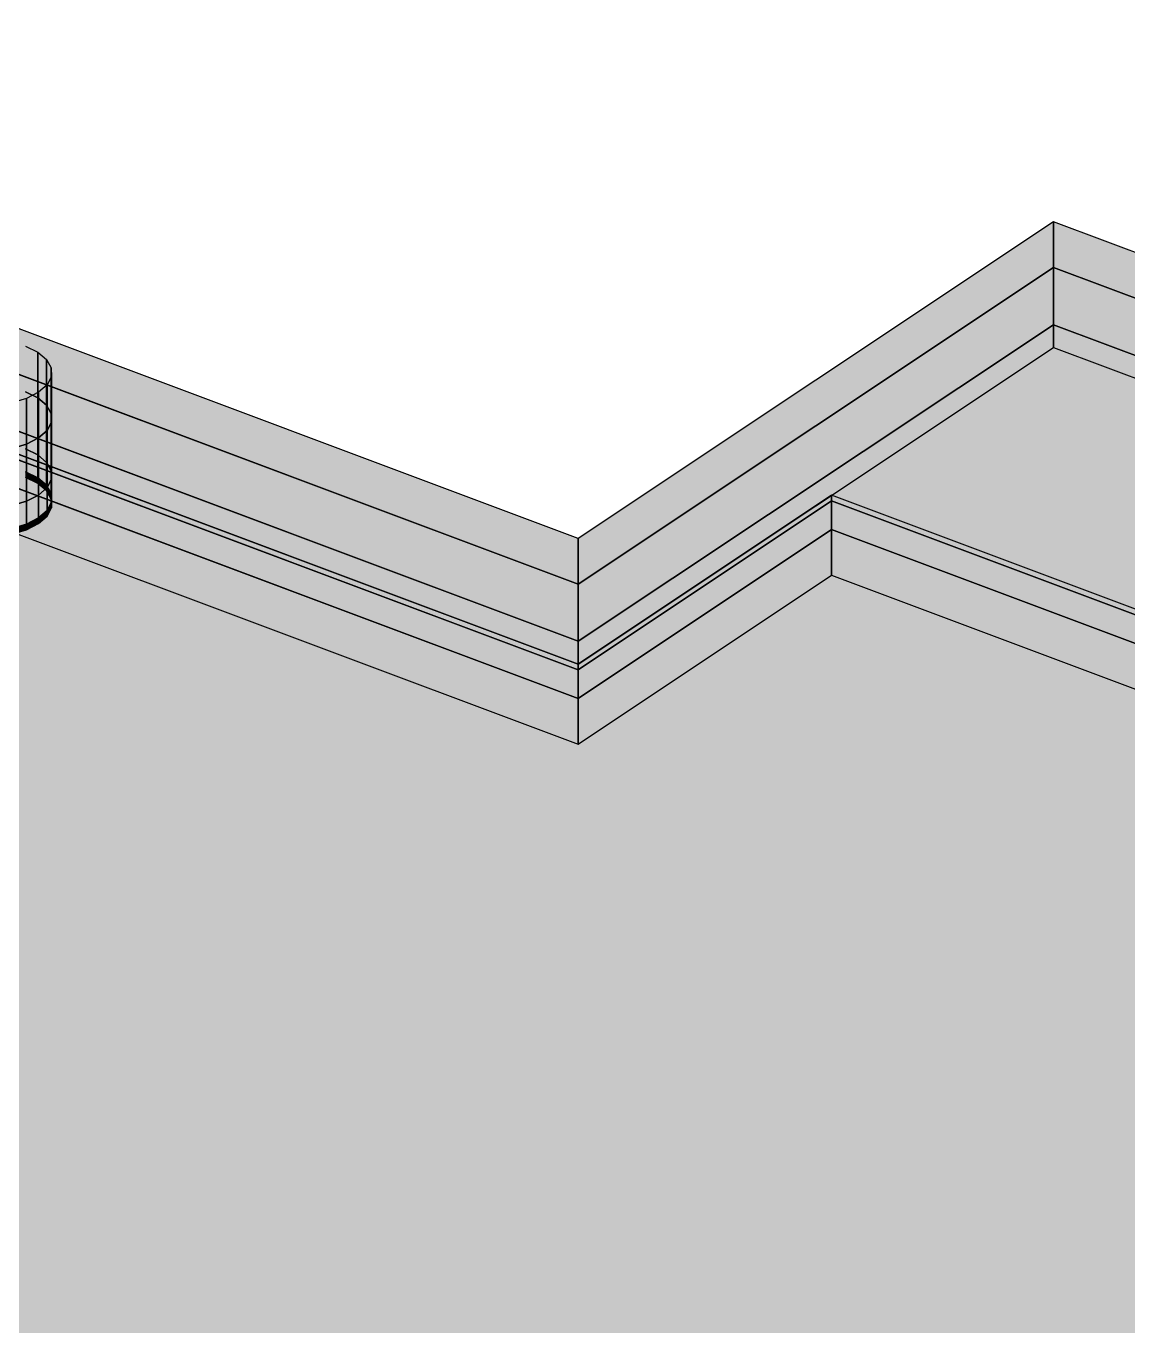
# Model space of a CAD drawing. Header units: millimetres. Extents: x 50 to 612415, y 2 to 4150.
# Drawn here: x 471312.2 to 471398.2, y 2782.2 to 2883.8 of the extents above; entities that cross this region are included whole.
import ezdxf

# ---------------------------------------------------------------- set-up
doc = ezdxf.new("R2010")
doc.units = ezdxf.units.MM
doc.layers.add('HATCH', color=8, linetype='Continuous', lineweight=9)
doc.layers.add('OUTLINE', color=7, linetype='Continuous', lineweight=25)

msp = doc.modelspace()

# ---------------------------------------------------------------- hatches: boundary and pattern name
at = {"layer": 'HATCH', "true_color": 0xc0a47f}
for points in [[(471107.876, 2932.965), (471355.282, 2840.187), (471355.282, 2843.758), (471107.876, 2936.536)], [(471107.876, 2928.501), (471355.282, 2835.724), (471355.282, 2840.187), (471107.876, 2932.965)], [(471107.876, 2926.715), (471355.282, 2833.938), (471355.282, 2835.724), (471107.876, 2928.501)], [(471107.876, 2926.269), (471355.282, 2833.492), (471355.282, 2833.938), (471107.876, 2926.715)], [(471107.876, 2924.037), (471355.282, 2831.26), (471355.282, 2833.492), (471107.876, 2926.269)], [(471107.876, 2920.466), (471355.282, 2827.689), (471355.282, 2831.26), (471107.876, 2924.037)], [(471392.393, 2864.928), (471516.096, 2818.539), (471516.096, 2822.11), (471392.393, 2868.499)], [(471392.393, 2860.464), (471516.096, 2814.076), (471516.096, 2818.539), (471392.393, 2864.928)], [(471392.393, 2858.679), (471516.096, 2812.29), (471516.096, 2814.076), (471392.393, 2860.464)], [(471375.075, 2846.687), (471507.025, 2797.205), (471507.025, 2797.652), (471375.075, 2847.133)], [(471375.075, 2844.455), (471507.025, 2794.974), (471507.025, 2797.205), (471375.075, 2846.687)], [(471375.075, 2840.884), (471507.025, 2791.403), (471507.025, 2794.974), (471375.075, 2844.455)]]:
    msp.add_hatch(color=33, dxfattribs=at).paths.add_polyline_path(points)
at = {"layer": 'HATCH', "true_color": 0xccae87}
for points in [[(471355.282, 2843.758), (471107.876, 2936.536), (471312.11, 2858.788)], [(471355.282, 2840.187), (471107.876, 2932.965), (471312.11, 2855.217)], [(471312.11, 2855.217), (471107.876, 2932.965), (471355.282, 2840.187)], [(471355.282, 2835.724), (471107.876, 2928.501), (471312.11, 2850.754)], [(471312.11, 2850.754), (471107.876, 2928.501), (471355.282, 2835.724)], [(471355.282, 2833.938), (471107.876, 2926.715), (471148.822, 2910.201)], [(471312.11, 2848.968), (471107.876, 2926.715), (471355.282, 2833.938)], [(471148.822, 2909.755), (471107.876, 2926.269), (471355.282, 2833.492)], [(471355.282, 2833.492), (471107.876, 2926.269), (471128.235, 2790.766)], [(471355.282, 2831.26), (471107.876, 2924.037), (471128.235, 2788.534)], [(471128.235, 2788.534), (471107.876, 2924.037), (471355.282, 2831.26)], [(471128.235, 2784.963), (471107.876, 2920.466), (471355.282, 2827.689)], [(471305.925, 2854.665), (471142.636, 2915.898), (471366.041, 2663.229)], [(471366.041, 2659.658), (471142.636, 2912.327), (471305.925, 2851.094)], [(471355.282, 2833.938), (471148.822, 2910.201), (471149.783, 2909.731)], [(471149.783, 2909.284), (471148.822, 2909.755), (471355.282, 2833.492)], [(471355.282, 2833.938), (471149.783, 2909.731), (471150.469, 2909.152)], [(471150.469, 2908.705), (471149.783, 2909.284), (471355.282, 2833.492)], [(471355.282, 2833.938), (471150.469, 2909.152), (471312.11, 2848.968)], [(471312.11, 2848.522), (471150.469, 2908.705), (471355.282, 2833.492)], [(471516.096, 2822.11), (471392.393, 2868.499), (471355.282, 2843.758)], [(471516.096, 2818.539), (471392.393, 2864.928), (471355.282, 2840.187)], [(471355.282, 2840.187), (471392.393, 2864.928), (471516.096, 2818.539)], [(471516.096, 2814.076), (471392.393, 2860.464), (471355.282, 2835.724)], [(471355.282, 2835.724), (471392.393, 2860.464), (471516.096, 2814.076)], [(471355.282, 2843.758), (471312.11, 2858.788), (471313.072, 2858.318)], [(471355.282, 2833.938), (471392.393, 2858.679), (471516.096, 2812.29)], [(471355.282, 2843.758), (471313.072, 2858.318), (471313.757, 2857.739)], [(471355.282, 2843.758), (471313.757, 2857.739), (471314.12, 2857.091)], [(471355.282, 2843.758), (471314.12, 2857.091), (471314.134, 2856.418)], [(471355.282, 2843.758), (471313.8, 2855.767), (471313.141, 2855.18)], [(471355.282, 2843.758), (471314.134, 2856.418), (471313.8, 2855.767)], [(471307.097, 2854.335), (471305.925, 2854.665), (471366.549, 2662.322)], [(471305.925, 2854.665), (471366.041, 2663.229), (471366.549, 2662.322)], [(471355.282, 2843.758), (471312.2, 2854.699), (471311.042, 2854.357)], [(471355.282, 2840.187), (471312.11, 2855.217), (471313.072, 2854.747)], [(471313.072, 2854.747), (471312.11, 2855.217), (471355.282, 2840.187)], [(471355.282, 2843.758), (471313.141, 2855.18), (471312.2, 2854.699)], [(471313.757, 2854.168), (471313.072, 2854.747), (471355.282, 2840.187)], [(471355.282, 2840.187), (471313.072, 2854.747), (471313.757, 2854.168)], [(471308.401, 2854.168), (471307.097, 2854.335), (471366.549, 2662.322)], [(471355.282, 2843.758), (471309.746, 2854.175), (471308.401, 2854.168)], [(471355.282, 2843.758), (471308.401, 2854.168), (471366.549, 2662.322)], [(471355.282, 2843.758), (471311.042, 2854.357), (471309.746, 2854.175)], [(471314.12, 2853.52), (471313.757, 2854.168), (471355.282, 2840.187)], [(471355.282, 2840.187), (471313.757, 2854.168), (471314.12, 2853.52)], [(471355.282, 2840.187), (471314.12, 2853.52), (471314.134, 2852.847)], [(471314.134, 2852.847), (471314.12, 2853.52), (471355.282, 2840.187)], [(471355.282, 2840.187), (471314.134, 2852.847), (471313.8, 2852.196)], [(471313.8, 2852.196), (471314.134, 2852.847), (471355.282, 2840.187)], [(471355.282, 2840.187), (471313.141, 2851.609), (471312.2, 2851.128)], [(471312.2, 2851.128), (471313.141, 2851.609), (471355.282, 2840.187)], [(471313.141, 2851.609), (471313.8, 2852.196), (471355.282, 2840.187)], [(471355.282, 2840.187), (471313.8, 2852.196), (471313.141, 2851.609)], [(471355.282, 2840.187), (471308.401, 2850.597), (471126.315, 2795.07)], [(471366.549, 2658.751), (471305.925, 2851.094), (471307.097, 2850.764)], [(471366.549, 2658.751), (471366.041, 2659.658), (471305.925, 2851.094)], [(471366.549, 2658.751), (471307.097, 2850.764), (471308.401, 2850.597)], [(471355.282, 2840.187), (471309.746, 2850.604), (471308.401, 2850.597)], [(471308.401, 2850.597), (471309.746, 2850.604), (471355.282, 2840.187)], [(471366.549, 2658.751), (471308.401, 2850.597), (471355.282, 2840.187)], [(471355.282, 2840.187), (471311.042, 2850.786), (471309.746, 2850.604)], [(471309.746, 2850.604), (471311.042, 2850.786), (471355.282, 2840.187)], [(471355.282, 2840.187), (471312.2, 2851.128), (471311.042, 2850.786)], [(471311.042, 2850.786), (471312.2, 2851.128), (471355.282, 2840.187)], [(471355.282, 2835.724), (471312.11, 2850.754), (471313.072, 2850.283)], [(471313.072, 2850.283), (471312.11, 2850.754), (471355.282, 2835.724)], [(471313.757, 2849.704), (471313.072, 2850.283), (471355.282, 2835.724)], [(471355.282, 2835.724), (471313.072, 2850.283), (471313.757, 2849.704)], [(471314.12, 2849.056), (471313.757, 2849.704), (471355.282, 2835.724)], [(471355.282, 2835.724), (471313.757, 2849.704), (471314.12, 2849.056)], [(471355.282, 2833.938), (471312.11, 2848.968), (471313.072, 2848.498)], [(471313.072, 2848.498), (471312.11, 2848.968), (471355.282, 2833.938)], [(471313.072, 2848.051), (471312.11, 2848.522), (471355.282, 2833.492)], [(471313.757, 2847.919), (471313.072, 2848.498), (471355.282, 2833.938)], [(471355.282, 2833.938), (471313.072, 2848.498), (471313.757, 2847.919)], [(471355.282, 2835.724), (471314.12, 2849.056), (471314.134, 2848.384)], [(471314.134, 2848.384), (471314.12, 2849.056), (471355.282, 2835.724)], [(471313.757, 2847.472), (471313.072, 2848.051), (471355.282, 2833.492)], [(471313.141, 2847.146), (471313.8, 2847.732), (471355.282, 2835.724)], [(471355.282, 2835.724), (471313.8, 2847.732), (471313.141, 2847.146)], [(471314.12, 2847.271), (471313.757, 2847.919), (471355.282, 2833.938)], [(471355.282, 2833.938), (471313.757, 2847.919), (471314.12, 2847.271)], [(471314.12, 2846.824), (471313.757, 2847.472), (471355.282, 2833.492)], [(471355.282, 2835.724), (471314.134, 2848.384), (471313.8, 2847.732)], [(471313.8, 2847.732), (471314.134, 2848.384), (471355.282, 2835.724)], [(471355.282, 2835.724), (471312.2, 2846.665), (471311.042, 2846.322)], [(471311.042, 2846.322), (471312.2, 2846.665), (471355.282, 2835.724)], [(471355.282, 2835.724), (471313.141, 2847.146), (471312.2, 2846.665)], [(471312.2, 2846.665), (471313.141, 2847.146), (471355.282, 2835.724)], [(471355.282, 2833.938), (471314.134, 2846.598), (471313.8, 2845.946)], [(471313.8, 2845.946), (471314.134, 2846.598), (471355.282, 2833.938)], [(471355.282, 2833.938), (471314.12, 2847.271), (471314.134, 2846.598)], [(471314.134, 2846.598), (471314.12, 2847.271), (471355.282, 2833.938)], [(471314.134, 2846.152), (471314.12, 2846.824), (471355.282, 2833.492)], [(471507.025, 2797.652), (471375.075, 2847.133), (471355.282, 2833.938)], [(471507.025, 2797.205), (471375.075, 2846.687), (471355.282, 2833.492)], [(471355.282, 2833.492), (471375.075, 2846.687), (471507.025, 2797.205)], [(471355.282, 2835.724), (471308.401, 2846.133), (471126.315, 2790.606)], [(471126.315, 2790.606), (471308.401, 2846.133), (471355.282, 2835.724)], [(471355.282, 2835.724), (471309.746, 2846.141), (471308.401, 2846.133)], [(471308.401, 2846.133), (471309.746, 2846.141), (471355.282, 2835.724)], [(471355.282, 2835.724), (471311.042, 2846.322), (471309.746, 2846.141)], [(471309.746, 2846.141), (471311.042, 2846.322), (471355.282, 2835.724)], [(471313.141, 2845.36), (471313.8, 2845.946), (471355.282, 2833.938)], [(471355.282, 2833.938), (471313.8, 2845.946), (471313.141, 2845.36)], [(471313.141, 2844.914), (471313.8, 2845.5), (471355.282, 2833.492)], [(471313.8, 2845.5), (471314.134, 2846.152), (471355.282, 2833.492)], [(471507.025, 2797.652), (471307.097, 2844.515), (471126.315, 2788.821)], [(471355.282, 2833.938), (471308.401, 2844.348), (471307.097, 2844.515)], [(471507.025, 2797.652), (471355.282, 2833.938), (471307.097, 2844.515)], [(471355.282, 2833.938), (471311.042, 2844.536), (471309.746, 2844.355)], [(471309.746, 2844.355), (471311.042, 2844.536), (471355.282, 2833.938)], [(471355.282, 2833.938), (471312.2, 2844.879), (471311.042, 2844.536)], [(471311.042, 2844.536), (471312.2, 2844.879), (471355.282, 2833.938)], [(471311.042, 2844.09), (471312.2, 2844.433), (471355.282, 2833.492)], [(471355.282, 2833.938), (471313.141, 2845.36), (471312.2, 2844.879)], [(471312.2, 2844.879), (471313.141, 2845.36), (471355.282, 2833.938)], [(471312.2, 2844.433), (471313.141, 2844.914), (471355.282, 2833.492)], [(471507.025, 2794.974), (471375.075, 2844.455), (471355.282, 2831.26)], [(471355.282, 2831.26), (471375.075, 2844.455), (471507.025, 2794.974)], [(471126.315, 2788.821), (471308.401, 2844.348), (471355.282, 2833.938)], [(471126.315, 2788.375), (471307.097, 2844.068), (471507.025, 2797.205)], [(471307.097, 2844.068), (471308.401, 2843.901), (471355.282, 2833.492)], [(471307.097, 2844.068), (471355.282, 2833.492), (471507.025, 2797.205)], [(471355.282, 2833.938), (471309.746, 2844.355), (471308.401, 2844.348)], [(471308.401, 2844.348), (471309.746, 2844.355), (471355.282, 2833.938)], [(471308.401, 2843.901), (471309.746, 2843.909), (471355.282, 2833.492)], [(471309.746, 2843.909), (471311.042, 2844.09), (471355.282, 2833.492)], [(471517.225, 2821.742), (471516.096, 2822.11), (471355.282, 2843.758)], [(471518.441, 2821.45), (471517.225, 2821.742), (471355.282, 2843.758)], [(471519.723, 2821.241), (471518.441, 2821.45), (471355.282, 2843.758)], [(471519.723, 2821.241), (471355.282, 2843.758), (471366.549, 2662.322)], [(471355.282, 2827.689), (471375.075, 2840.884), (471507.025, 2791.403)], [(471519.723, 2817.67), (471355.282, 2840.187), (471125.157, 2794.727)], [(471355.282, 2840.187), (471126.315, 2795.07), (471125.157, 2794.727)], [(471517.225, 2818.171), (471516.096, 2818.539), (471355.282, 2840.187)], [(471355.282, 2840.187), (471516.096, 2818.539), (471517.225, 2818.171)], [(471355.282, 2840.187), (471517.225, 2818.171), (471518.441, 2817.879)], [(471518.441, 2817.879), (471517.225, 2818.171), (471355.282, 2840.187)], [(471519.723, 2817.67), (471518.441, 2817.879), (471355.282, 2840.187)], [(471355.282, 2840.187), (471518.441, 2817.879), (471519.723, 2817.67)], [(471366.549, 2658.751), (471355.282, 2840.187), (471519.723, 2817.67)], [(471519.723, 2813.206), (471355.282, 2835.724), (471125.157, 2790.264)], [(471125.157, 2790.264), (471355.282, 2835.724), (471519.723, 2813.206)], [(471125.157, 2790.264), (471126.315, 2790.606), (471355.282, 2835.724)], [(471355.282, 2835.724), (471126.315, 2790.606), (471125.157, 2790.264)], [(471517.225, 2813.707), (471516.096, 2814.076), (471355.282, 2835.724)], [(471355.282, 2835.724), (471516.096, 2814.076), (471517.225, 2813.707)], [(471355.282, 2835.724), (471517.225, 2813.707), (471518.441, 2813.416)], [(471518.441, 2813.416), (471517.225, 2813.707), (471355.282, 2835.724)], [(471519.723, 2813.206), (471518.441, 2813.416), (471355.282, 2835.724)], [(471355.282, 2835.724), (471518.441, 2813.416), (471519.723, 2813.206)], [(471125.157, 2788.478), (471355.282, 2833.938), (471519.723, 2811.42)], [(471125.157, 2788.478), (471126.315, 2788.821), (471355.282, 2833.938)], [(471507.025, 2797.205), (471355.282, 2833.492), (471125.157, 2788.032)], [(471355.282, 2833.492), (471126.315, 2788.375), (471125.157, 2788.032)], [(471355.282, 2833.492), (471127.256, 2788.855), (471126.315, 2788.375)], [(471355.282, 2833.492), (471127.916, 2789.442), (471127.256, 2788.855)], [(471355.282, 2833.492), (471128.25, 2790.094), (471127.916, 2789.442)], [(471355.282, 2833.492), (471128.235, 2790.766), (471128.25, 2790.094)], [(471355.282, 2833.938), (471516.096, 2812.29), (471517.225, 2811.922)], [(471355.282, 2833.938), (471517.225, 2811.922), (471518.441, 2811.63)], [(471355.282, 2833.938), (471518.441, 2811.63), (471519.723, 2811.42)], [(471507.025, 2794.974), (471355.282, 2831.26), (471125.157, 2785.8)], [(471125.157, 2785.8), (471355.282, 2831.26), (471507.025, 2794.974)], [(471125.157, 2785.8), (471126.315, 2786.143), (471355.282, 2831.26)], [(471355.282, 2831.26), (471126.315, 2786.143), (471125.157, 2785.8)], [(471126.315, 2786.143), (471127.256, 2786.624), (471355.282, 2831.26)], [(471355.282, 2831.26), (471127.256, 2786.624), (471126.315, 2786.143)], [(471355.282, 2831.26), (471127.916, 2787.21), (471127.256, 2786.624)], [(471127.256, 2786.624), (471127.916, 2787.21), (471355.282, 2831.26)], [(471355.282, 2831.26), (471128.25, 2787.862), (471127.916, 2787.21)], [(471127.916, 2787.21), (471128.25, 2787.862), (471355.282, 2831.26)], [(471355.282, 2831.26), (471128.235, 2788.534), (471128.25, 2787.862)], [(471128.25, 2787.862), (471128.235, 2788.534), (471355.282, 2831.26)], [(471125.157, 2782.229), (471355.282, 2827.689), (471507.025, 2791.403)], [(471125.157, 2782.229), (471126.315, 2782.572), (471355.282, 2827.689)], [(471126.315, 2782.572), (471127.256, 2783.053), (471355.282, 2827.689)], [(471127.256, 2783.053), (471127.916, 2783.639), (471355.282, 2827.689)], [(471127.916, 2783.639), (471128.25, 2784.291), (471355.282, 2827.689)], [(471128.25, 2784.291), (471128.235, 2784.963), (471355.282, 2827.689)], [(471519.723, 2817.67), (471125.157, 2794.727), (471123.861, 2794.546)], [(471519.723, 2817.67), (471123.861, 2794.546), (471365.082, 2660.468)], [(471123.861, 2790.082), (471125.157, 2790.264), (471519.723, 2813.206)], [(471519.723, 2813.206), (471125.157, 2790.264), (471123.861, 2790.082)], [(471519.723, 2813.206), (471123.861, 2790.082), (471365.082, 2656.005)], [(471365.082, 2656.005), (471123.861, 2790.082), (471519.723, 2813.206)], [(471123.861, 2788.297), (471125.157, 2788.478), (471519.723, 2811.42)], [(471365.082, 2654.219), (471123.861, 2788.297), (471519.723, 2811.42)], [(471507.025, 2797.652), (471125.157, 2788.478), (471123.861, 2788.297)], [(471507.025, 2797.652), (471123.861, 2788.297), (471365.082, 2654.219)], [(471507.025, 2797.652), (471126.315, 2788.821), (471125.157, 2788.478)], [(471507.025, 2797.205), (471125.157, 2788.032), (471123.861, 2787.851)], [(471123.861, 2787.851), (471125.157, 2788.032), (471507.025, 2797.205)], [(471507.025, 2797.205), (471123.861, 2787.851), (471365.082, 2653.773)], [(471365.082, 2653.773), (471123.861, 2787.851), (471507.025, 2797.205)], [(471125.157, 2788.032), (471126.315, 2788.375), (471507.025, 2797.205)], [(471507.025, 2794.974), (471125.157, 2785.8), (471123.861, 2785.619)], [(471123.861, 2785.619), (471125.157, 2785.8), (471507.025, 2794.974)], [(471507.025, 2794.974), (471123.861, 2785.619), (471365.082, 2651.541)], [(471365.082, 2651.541), (471123.861, 2785.619), (471507.025, 2794.974)], [(471123.861, 2782.048), (471125.157, 2782.229), (471507.025, 2791.403)], [(471365.082, 2647.97), (471123.861, 2782.048), (471507.025, 2791.403)]]:
    msp.add_hatch(color=43, dxfattribs=at).paths.add_polyline_path(points)
at = {"layer": 'HATCH', "true_color": 0xbda27d}
for points in [[(471355.282, 2840.187), (471392.393, 2864.928), (471392.393, 2868.499), (471355.282, 2843.758)], [(471355.282, 2835.724), (471392.393, 2860.464), (471392.393, 2864.928), (471355.282, 2840.187)], [(471355.282, 2833.938), (471392.393, 2858.679), (471392.393, 2860.464), (471355.282, 2835.724)], [(471355.282, 2833.492), (471375.075, 2846.687), (471375.075, 2847.133), (471355.282, 2833.938)], [(471355.282, 2831.26), (471375.075, 2844.455), (471375.075, 2846.687), (471355.282, 2833.492)], [(471355.282, 2827.689), (471375.075, 2840.884), (471375.075, 2844.455), (471355.282, 2831.26)]]:
    msp.add_hatch(color=33, dxfattribs=at).paths.add_polyline_path(points)
at = {"layer": 'HATCH', "true_color": 0xbfa37e}
for points in [[(471313.072, 2854.747), (471312.11, 2855.217), (471312.11, 2858.788), (471313.072, 2858.318)], [(471313.072, 2850.283), (471312.11, 2850.754), (471312.11, 2855.217), (471313.072, 2854.747)], [(471313.072, 2848.498), (471312.11, 2848.968), (471312.11, 2850.754), (471313.072, 2850.283)], [(471313.072, 2848.051), (471312.11, 2848.522), (471312.11, 2848.968), (471313.072, 2848.498)]]:
    msp.add_hatch(color=33, dxfattribs=at).paths.add_polyline_path(points)
at = {"layer": 'HATCH', "true_color": 0xbca17d}
for points in [[(471313.757, 2854.168), (471313.072, 2854.747), (471313.072, 2858.318), (471313.757, 2857.739)], [(471313.757, 2849.704), (471313.072, 2850.283), (471313.072, 2854.747), (471313.757, 2854.168)], [(471313.757, 2847.919), (471313.072, 2848.498), (471313.072, 2850.283), (471313.757, 2849.704)], [(471313.757, 2847.472), (471313.072, 2848.051), (471313.072, 2848.498), (471313.757, 2847.919)]]:
    msp.add_hatch(color=33, dxfattribs=at).paths.add_polyline_path(points)
at = {"layer": 'HATCH', "true_color": 0xb99e7a}
for points in [[(471314.12, 2853.52), (471313.757, 2854.168), (471313.757, 2857.739), (471314.12, 2857.091)], [(471313.8, 2852.196), (471314.134, 2852.847), (471314.134, 2856.418), (471313.8, 2855.767)], [(471314.12, 2849.056), (471313.757, 2849.704), (471313.757, 2854.168), (471314.12, 2853.52)], [(471313.8, 2847.732), (471314.134, 2848.384), (471314.134, 2852.847), (471313.8, 2852.196)], [(471314.12, 2847.271), (471313.757, 2847.919), (471313.757, 2849.704), (471314.12, 2849.056)], [(471314.12, 2846.824), (471313.757, 2847.472), (471313.757, 2847.919), (471314.12, 2847.271)], [(471313.8, 2845.946), (471314.134, 2846.598), (471314.134, 2848.384), (471313.8, 2847.732)], [(471313.8, 2845.5), (471314.134, 2846.152), (471314.134, 2846.598), (471313.8, 2845.946)]]:
    msp.add_hatch(color=33, dxfattribs=at).paths.add_polyline_path(points)
at = {"layer": 'HATCH', "true_color": 0xb69b78}
for points in [[(471314.134, 2852.847), (471314.12, 2853.52), (471314.12, 2857.091), (471314.134, 2856.418)], [(471314.134, 2848.384), (471314.12, 2849.056), (471314.12, 2853.52), (471314.134, 2852.847)], [(471314.134, 2846.598), (471314.12, 2847.271), (471314.12, 2849.056), (471314.134, 2848.384)], [(471314.134, 2846.152), (471314.12, 2846.824), (471314.12, 2847.271), (471314.134, 2846.598)]]:
    msp.add_hatch(color=33, dxfattribs=at).paths.add_polyline_path(points)
at = {"layer": 'HATCH', "true_color": 0xbca07c}
for points in [[(471313.141, 2851.609), (471313.8, 2852.196), (471313.8, 2855.767), (471313.141, 2855.18)], [(471313.141, 2847.146), (471313.8, 2847.732), (471313.8, 2852.196), (471313.141, 2851.609)], [(471313.141, 2845.36), (471313.8, 2845.946), (471313.8, 2847.732), (471313.141, 2847.146)], [(471313.141, 2844.914), (471313.8, 2845.5), (471313.8, 2845.946), (471313.141, 2845.36)]]:
    msp.add_hatch(color=33, dxfattribs=at).paths.add_polyline_path(points)
at = {"layer": 'HATCH', "true_color": 0xc0a480}
for points in [[(471311.042, 2850.786), (471312.2, 2851.128), (471312.2, 2854.699), (471311.042, 2854.357)], [(471311.042, 2846.322), (471312.2, 2846.665), (471312.2, 2851.128), (471311.042, 2850.786)], [(471311.042, 2844.536), (471312.2, 2844.879), (471312.2, 2846.665), (471311.042, 2846.322)], [(471311.042, 2844.09), (471312.2, 2844.433), (471312.2, 2844.879), (471311.042, 2844.536)]]:
    msp.add_hatch(color=33, dxfattribs=at).paths.add_polyline_path(points)
at = {"layer": 'HATCH', "true_color": 0xbea37e}
for points in [[(471312.2, 2851.128), (471313.141, 2851.609), (471313.141, 2855.18), (471312.2, 2854.699)], [(471312.2, 2846.665), (471313.141, 2847.146), (471313.141, 2851.609), (471312.2, 2851.128)], [(471312.2, 2844.879), (471313.141, 2845.36), (471313.141, 2847.146), (471312.2, 2846.665)], [(471312.2, 2844.433), (471313.141, 2844.914), (471313.141, 2845.36), (471312.2, 2844.879)]]:
    msp.add_hatch(color=33, dxfattribs=at).paths.add_polyline_path(points)

# ---------------------------------------------------------------- linework, layer by layer
at = {"layer": 'OUTLINE', "color": 139, "true_color": 0x42544a}
for p, q in [((471355.282, 2843.758), (471107.876, 2936.536)), ((471355.282, 2843.758), (471107.876, 2936.536)), ((471355.282, 2840.187), (471107.876, 2932.965)), ((471107.876, 2932.965), (471355.282, 2840.187)), ((471355.282, 2840.187), (471107.876, 2932.965)), ((471107.876, 2932.965), (471355.282, 2840.187)), ((471355.282, 2835.724), (471107.876, 2928.501)), ((471107.876, 2928.501), (471355.282, 2835.724)), ((471355.282, 2835.724), (471107.876, 2928.501)), ((471107.876, 2928.501), (471355.282, 2835.724)), ((471355.282, 2833.938), (471107.876, 2926.715)), ((471355.282, 2833.938), (471107.876, 2926.715)), ((471107.876, 2926.715), (471355.282, 2833.938)), ((471107.876, 2926.715), (471355.282, 2833.938)), ((471107.876, 2926.269), (471355.282, 2833.492)), ((471355.282, 2833.492), (471107.876, 2926.269)), ((471107.876, 2926.269), (471355.282, 2833.492)), ((471355.282, 2833.492), (471107.876, 2926.269)), ((471355.282, 2831.26), (471107.876, 2924.037)), ((471107.876, 2924.037), (471355.282, 2831.26)), ((471355.282, 2831.26), (471107.876, 2924.037)), ((471107.876, 2924.037), (471355.282, 2831.26)), ((471107.876, 2920.466), (471355.282, 2827.689)), ((471107.876, 2920.466), (471355.282, 2827.689)), ((471392.393, 2868.499), (471355.282, 2843.758)), ((471392.393, 2868.499), (471355.282, 2843.758)), ((471392.393, 2864.928), (471392.393, 2868.499)), ((471516.096, 2822.11), (471392.393, 2868.499)), ((471392.393, 2868.499), (471392.393, 2864.928)), ((471516.096, 2822.11), (471392.393, 2868.499)), ((471392.393, 2864.928), (471355.282, 2840.187)), ((471355.282, 2840.187), (471392.393, 2864.928)), ((471392.393, 2864.928), (471355.282, 2840.187)), ((471355.282, 2840.187), (471392.393, 2864.928)), ((471392.393, 2860.464), (471392.393, 2864.928)), ((471516.096, 2818.539), (471392.393, 2864.928)), ((471392.393, 2864.928), (471392.393, 2860.464)), ((471516.096, 2818.539), (471392.393, 2864.928)), ((471392.393, 2864.928), (471516.096, 2818.539)), ((471392.393, 2864.928), (471516.096, 2818.539)), ((471392.393, 2860.464), (471355.282, 2835.724)), ((471355.282, 2835.724), (471392.393, 2860.464)), ((471392.393, 2860.464), (471355.282, 2835.724)), ((471355.282, 2835.724), (471392.393, 2860.464)), ((471392.393, 2858.679), (471392.393, 2860.464)), ((471516.096, 2814.076), (471392.393, 2860.464)), ((471392.393, 2860.464), (471392.393, 2858.679)), ((471516.096, 2814.076), (471392.393, 2860.464)), ((471392.393, 2860.464), (471516.096, 2814.076)), ((471392.393, 2860.464), (471516.096, 2814.076)), ((471312.11, 2858.788), (471313.072, 2858.318)), ((471312.11, 2858.788), (471313.072, 2858.318)), ((471355.282, 2833.938), (471392.393, 2858.679)), ((471355.282, 2833.938), (471392.393, 2858.679)), ((471392.393, 2858.679), (471516.096, 2812.29)), ((471392.393, 2858.679), (471516.096, 2812.29)), ((471313.072, 2858.318), (471313.072, 2854.747)), ((471313.072, 2854.747), (471313.072, 2858.318)), ((471313.072, 2858.318), (471313.757, 2857.739)), ((471313.072, 2858.318), (471313.757, 2857.739)), ((471313.757, 2857.739), (471313.757, 2854.168)), ((471313.757, 2854.168), (471313.757, 2857.739)), ((471313.757, 2857.739), (471314.12, 2857.091)), ((471313.757, 2857.739), (471314.12, 2857.091)), ((471314.12, 2857.091), (471314.12, 2853.52)), ((471314.12, 2853.52), (471314.12, 2857.091)), ((471314.12, 2857.091), (471314.134, 2856.418)), ((471314.12, 2857.091), (471314.134, 2856.418)), ((471313.8, 2855.767), (471313.141, 2855.18)), ((471313.8, 2855.767), (471313.141, 2855.18)), ((471314.134, 2856.418), (471313.8, 2855.767)), ((471314.134, 2856.418), (471313.8, 2855.767)), ((471313.8, 2855.767), (471313.8, 2852.196)), ((471313.8, 2852.196), (471313.8, 2855.767)), ((471314.134, 2856.418), (471314.134, 2852.847)), ((471314.134, 2852.847), (471314.134, 2856.418)), ((471312.2, 2854.699), (471311.042, 2854.357)), ((471312.2, 2854.699), (471311.042, 2854.357)), ((471312.11, 2855.217), (471313.072, 2854.747)), ((471313.072, 2854.747), (471312.11, 2855.217)), ((471312.11, 2855.217), (471313.072, 2854.747)), ((471313.072, 2854.747), (471312.11, 2855.217)), ((471313.141, 2855.18), (471312.2, 2854.699)), ((471313.141, 2855.18), (471312.2, 2854.699)), ((471312.2, 2854.699), (471312.2, 2851.128)), ((471312.2, 2851.128), (471312.2, 2854.699)), ((471313.072, 2854.747), (471313.072, 2850.283)), ((471313.072, 2850.283), (471313.072, 2854.747)), ((471313.072, 2854.747), (471313.757, 2854.168)), ((471313.757, 2854.168), (471313.072, 2854.747)), ((471313.757, 2854.168), (471313.072, 2854.747)), ((471313.072, 2854.747), (471313.757, 2854.168)), ((471313.141, 2855.18), (471313.141, 2851.609)), ((471313.141, 2851.609), (471313.141, 2855.18)), ((471313.757, 2854.168), (471313.757, 2849.704)), ((471313.757, 2849.704), (471313.757, 2854.168)), ((471313.757, 2854.168), (471314.12, 2853.52)), ((471314.12, 2853.52), (471313.757, 2854.168)), ((471314.12, 2853.52), (471313.757, 2854.168)), ((471313.757, 2854.168), (471314.12, 2853.52)), ((471314.12, 2853.52), (471314.12, 2849.056)), ((471314.12, 2849.056), (471314.12, 2853.52)), ((471314.12, 2853.52), (471314.134, 2852.847)), ((471314.134, 2852.847), (471314.12, 2853.52)), ((471314.12, 2853.52), (471314.134, 2852.847)), ((471314.134, 2852.847), (471314.12, 2853.52)), ((471314.134, 2852.847), (471313.8, 2852.196)), ((471313.8, 2852.196), (471314.134, 2852.847)), ((471314.134, 2852.847), (471313.8, 2852.196)), ((471313.8, 2852.196), (471314.134, 2852.847)), ((471314.134, 2852.847), (471314.134, 2848.384)), ((471314.134, 2848.384), (471314.134, 2852.847)), ((471313.141, 2851.609), (471312.2, 2851.128)), ((471312.2, 2851.128), (471313.141, 2851.609)), ((471313.141, 2851.609), (471312.2, 2851.128)), ((471312.2, 2851.128), (471313.141, 2851.609)), ((471313.8, 2852.196), (471313.141, 2851.609)), ((471313.141, 2851.609), (471313.8, 2852.196)), ((471313.141, 2851.609), (471313.8, 2852.196)), ((471313.8, 2852.196), (471313.141, 2851.609)), ((471313.141, 2851.609), (471313.141, 2847.146)), ((471313.141, 2847.146), (471313.141, 2851.609)), ((471313.8, 2852.196), (471313.8, 2847.732)), ((471313.8, 2847.732), (471313.8, 2852.196)), ((471312.2, 2851.128), (471311.042, 2850.786)), ((471311.042, 2850.786), (471312.2, 2851.128)), ((471312.2, 2851.128), (471311.042, 2850.786)), ((471311.042, 2850.786), (471312.2, 2851.128)), ((471312.11, 2850.754), (471313.072, 2850.283)), ((471313.072, 2850.283), (471312.11, 2850.754)), ((471312.11, 2850.754), (471313.072, 2850.283)), ((471313.072, 2850.283), (471312.11, 2850.754)), ((471312.2, 2851.128), (471312.2, 2846.665)), ((471312.2, 2846.665), (471312.2, 2851.128)), ((471313.072, 2850.283), (471313.072, 2848.498)), ((471313.072, 2848.498), (471313.072, 2850.283)), ((471313.072, 2850.283), (471313.757, 2849.704)), ((471313.757, 2849.704), (471313.072, 2850.283)), ((471313.757, 2849.704), (471313.072, 2850.283)), ((471313.072, 2850.283), (471313.757, 2849.704)), ((471313.757, 2849.704), (471313.757, 2847.919)), ((471313.757, 2847.919), (471313.757, 2849.704)), ((471313.757, 2849.704), (471314.12, 2849.056)), ((471314.12, 2849.056), (471313.757, 2849.704)), ((471314.12, 2849.056), (471313.757, 2849.704)), ((471313.757, 2849.704), (471314.12, 2849.056)), ((471312.11, 2848.968), (471313.072, 2848.498)), ((471313.072, 2848.498), (471312.11, 2848.968)), ((471312.11, 2848.968), (471313.072, 2848.498)), ((471313.072, 2848.498), (471312.11, 2848.968)), ((471313.072, 2848.051), (471312.11, 2848.522)), ((471313.072, 2848.051), (471312.11, 2848.522)), ((471313.072, 2848.498), (471313.072, 2848.051)), ((471313.072, 2848.051), (471313.072, 2848.498)), ((471313.072, 2848.498), (471313.757, 2847.919)), ((471313.757, 2847.919), (471313.072, 2848.498)), ((471313.757, 2847.919), (471313.072, 2848.498)), ((471313.072, 2848.498), (471313.757, 2847.919)), ((471314.12, 2849.056), (471314.12, 2847.271)), ((471314.12, 2847.271), (471314.12, 2849.056)), ((471314.12, 2849.056), (471314.134, 2848.384)), ((471314.134, 2848.384), (471314.12, 2849.056)), ((471314.12, 2849.056), (471314.134, 2848.384)), ((471314.134, 2848.384), (471314.12, 2849.056)), ((471313.757, 2847.472), (471313.072, 2848.051)), ((471313.757, 2847.472), (471313.072, 2848.051)), ((471313.8, 2847.732), (471313.141, 2847.146)), ((471313.141, 2847.146), (471313.8, 2847.732)), ((471313.141, 2847.146), (471313.8, 2847.732)), ((471313.8, 2847.732), (471313.141, 2847.146)), ((471313.757, 2847.919), (471313.757, 2847.472)), ((471313.757, 2847.472), (471313.757, 2847.919)), ((471313.757, 2847.919), (471314.12, 2847.271)), ((471314.12, 2847.271), (471313.757, 2847.919)), ((471314.12, 2847.271), (471313.757, 2847.919)), ((471313.757, 2847.919), (471314.12, 2847.271)), ((471314.12, 2846.824), (471313.757, 2847.472)), ((471314.12, 2846.824), (471313.757, 2847.472)), ((471314.134, 2848.384), (471313.8, 2847.732)), ((471313.8, 2847.732), (471314.134, 2848.384)), ((471314.134, 2848.384), (471313.8, 2847.732)), ((471313.8, 2847.732), (471314.134, 2848.384)), ((471313.8, 2847.732), (471313.8, 2845.946)), ((471313.8, 2845.946), (471313.8, 2847.732)), ((471314.134, 2848.384), (471314.134, 2846.598)), ((471314.134, 2846.598), (471314.134, 2848.384)), ((471312.2, 2846.665), (471311.042, 2846.322)), ((471311.042, 2846.322), (471312.2, 2846.665)), ((471312.2, 2846.665), (471311.042, 2846.322)), ((471311.042, 2846.322), (471312.2, 2846.665)), ((471313.141, 2847.146), (471312.2, 2846.665)), ((471312.2, 2846.665), (471313.141, 2847.146)), ((471313.141, 2847.146), (471312.2, 2846.665)), ((471312.2, 2846.665), (471313.141, 2847.146)), ((471312.2, 2846.665), (471312.2, 2844.879)), ((471312.2, 2844.879), (471312.2, 2846.665)), ((471313.141, 2847.146), (471313.141, 2845.36)), ((471313.141, 2845.36), (471313.141, 2847.146)), ((471314.134, 2846.598), (471313.8, 2845.946)), ((471313.8, 2845.946), (471314.134, 2846.598)), ((471314.134, 2846.598), (471313.8, 2845.946)), ((471313.8, 2845.946), (471314.134, 2846.598)), ((471314.12, 2847.271), (471314.12, 2846.824)), ((471314.12, 2846.824), (471314.12, 2847.271)), ((471314.12, 2847.271), (471314.134, 2846.598)), ((471314.134, 2846.598), (471314.12, 2847.271)), ((471314.12, 2847.271), (471314.134, 2846.598)), ((471314.134, 2846.598), (471314.12, 2847.271)), ((471314.134, 2846.152), (471314.12, 2846.824)), ((471314.134, 2846.152), (471314.12, 2846.824)), ((471314.134, 2846.598), (471314.134, 2846.152)), ((471314.134, 2846.152), (471314.134, 2846.598)), ((471375.075, 2847.133), (471355.282, 2833.938)), ((471375.075, 2847.133), (471355.282, 2833.938)), ((471375.075, 2846.687), (471355.282, 2833.492)), ((471355.282, 2833.492), (471375.075, 2846.687)), ((471375.075, 2846.687), (471355.282, 2833.492)), ((471355.282, 2833.492), (471375.075, 2846.687)), ((471375.075, 2846.687), (471375.075, 2847.133)), ((471507.025, 2797.652), (471375.075, 2847.133)), ((471507.025, 2797.652), (471375.075, 2847.133)), ((471375.075, 2847.133), (471375.075, 2846.687)), ((471375.075, 2844.455), (471375.075, 2846.687)), ((471507.025, 2797.205), (471375.075, 2846.687)), ((471375.075, 2846.687), (471507.025, 2797.205)), ((471507.025, 2797.205), (471375.075, 2846.687)), ((471375.075, 2846.687), (471375.075, 2844.455)), ((471375.075, 2846.687), (471507.025, 2797.205)), ((471313.8, 2845.946), (471313.141, 2845.36)), ((471313.141, 2845.36), (471313.8, 2845.946)), ((471313.141, 2845.36), (471313.8, 2845.946)), ((471313.8, 2845.946), (471313.141, 2845.36)), ((471313.141, 2844.914), (471313.8, 2845.5)), ((471313.141, 2844.914), (471313.8, 2845.5)), ((471313.8, 2845.5), (471314.134, 2846.152)), ((471313.8, 2845.5), (471314.134, 2846.152)), ((471313.8, 2845.946), (471313.8, 2845.5)), ((471313.8, 2845.5), (471313.8, 2845.946)), ((471312.2, 2844.879), (471311.042, 2844.536)), ((471311.042, 2844.536), (471312.2, 2844.879)), ((471312.2, 2844.879), (471311.042, 2844.536)), ((471311.042, 2844.536), (471312.2, 2844.879)), ((471311.042, 2844.09), (471312.2, 2844.433)), ((471311.042, 2844.09), (471312.2, 2844.433)), ((471313.141, 2845.36), (471312.2, 2844.879)), ((471312.2, 2844.879), (471313.141, 2845.36)), ((471313.141, 2845.36), (471312.2, 2844.879)), ((471312.2, 2844.879), (471313.141, 2845.36)), ((471312.2, 2844.433), (471313.141, 2844.914)), ((471312.2, 2844.433), (471313.141, 2844.914)), ((471312.2, 2844.879), (471312.2, 2844.433)), ((471312.2, 2844.433), (471312.2, 2844.879)), ((471313.141, 2845.36), (471313.141, 2844.914)), ((471313.141, 2844.914), (471313.141, 2845.36)), ((471375.075, 2844.455), (471355.282, 2831.26)), ((471355.282, 2831.26), (471375.075, 2844.455)), ((471375.075, 2844.455), (471355.282, 2831.26)), ((471355.282, 2831.26), (471375.075, 2844.455)), ((471375.075, 2840.884), (471375.075, 2844.455)), ((471507.025, 2794.974), (471375.075, 2844.455)), ((471375.075, 2844.455), (471507.025, 2794.974)), ((471507.025, 2794.974), (471375.075, 2844.455)), ((471375.075, 2844.455), (471375.075, 2840.884)), ((471375.075, 2844.455), (471507.025, 2794.974)), ((471355.282, 2840.187), (471355.282, 2843.758)), ((471355.282, 2843.758), (471355.282, 2840.187)), ((471355.282, 2827.689), (471375.075, 2840.884)), ((471355.282, 2827.689), (471375.075, 2840.884)), ((471375.075, 2840.884), (471507.025, 2791.403)), ((471375.075, 2840.884), (471507.025, 2791.403)), ((471355.282, 2835.724), (471355.282, 2840.187)), ((471355.282, 2840.187), (471355.282, 2835.724)), ((471355.282, 2833.938), (471355.282, 2835.724)), ((471355.282, 2835.724), (471355.282, 2833.938)), ((471355.282, 2833.492), (471355.282, 2833.938)), ((471355.282, 2833.938), (471355.282, 2833.492)), ((471355.282, 2831.26), (471355.282, 2833.492)), ((471355.282, 2833.492), (471355.282, 2831.26)), ((471355.282, 2827.689), (471355.282, 2831.26)), ((471355.282, 2831.26), (471355.282, 2827.689))]:
    msp.add_line(p, q, dxfattribs=at)

doc.saveas('drawing.dxf')
